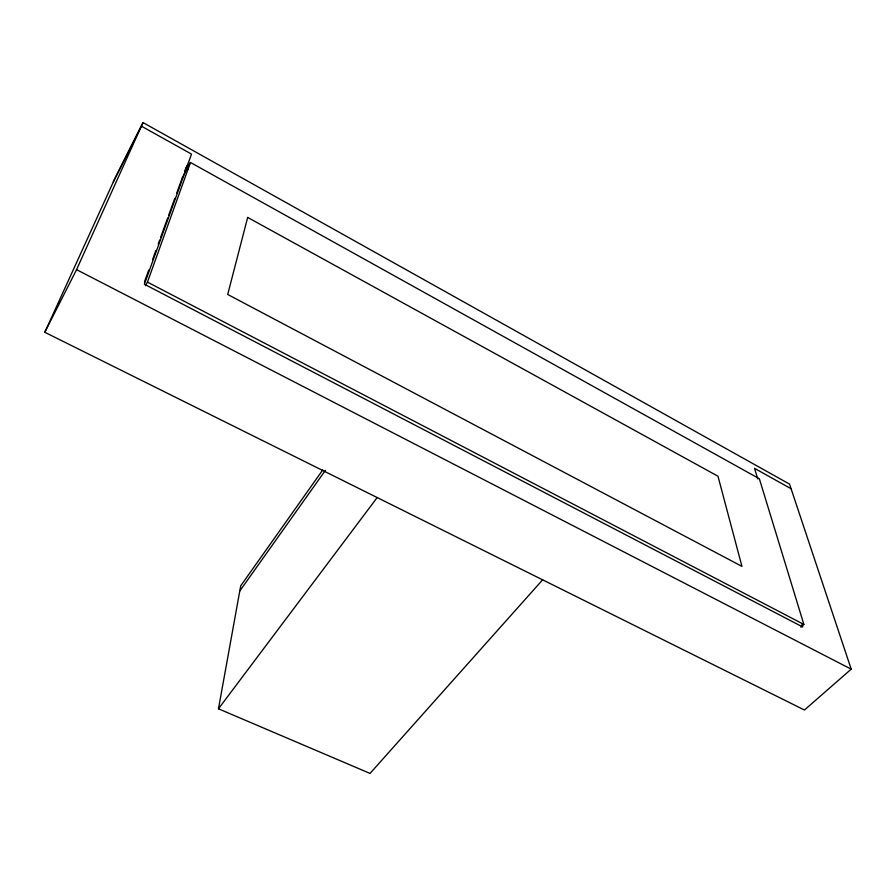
<?xml version="1.0" encoding="UTF-8"?>
<svg xmlns="http://www.w3.org/2000/svg" width="896" height="896" viewBox="0 0 896 896"><rect width="100%" height="100%" fill="white"/><g stroke="black" fill="none" stroke-linecap="round" stroke-linejoin="round"><path stroke-width="1.34" d="M542.629 579.824L370.026 773.427L218.467 708.792L240.71 585.838L322.784 469.907M145.466 285.712L147.448 282.094L190.456 162.467L759.36 478.755L803.869 624.434L800.901 627.178M144.491 281.814L148.758 270.077M152.555 259.627L155.87 250.499M158.245 243.97L159.667 240.05M160.608 237.44L167.72 217.862M168.672 215.253L174.832 198.285M176.736 193.066L181.944 178.718M184.789 170.878L185.741 168.269M44.8 332.282L76.563 269.651L143.013 122.573L789.544 484.109L851.2 669.166L804.44 710.013L44.8 332.282L115.035 178.17L143.013 122.573M113.322 181.922L141.4 126.146L191.52 154.112L144.379 284.222L802.749 626.987L801.942 624.322M187.79 164.405L185.774 168.157L188.227 169.512M182.09 178.069L190.456 162.467M239.77 591.013L325.438 470.31M218.467 708.792L377.182 497.56M76.563 269.651L851.2 669.166M147.448 282.094L803.869 624.434M791.09 488.746L754.544 468.339L757.781 479.013M247.666 217.437L227.707 294.47L741.944 566.373L717.987 476.235L247.666 217.437"/></g></svg>
